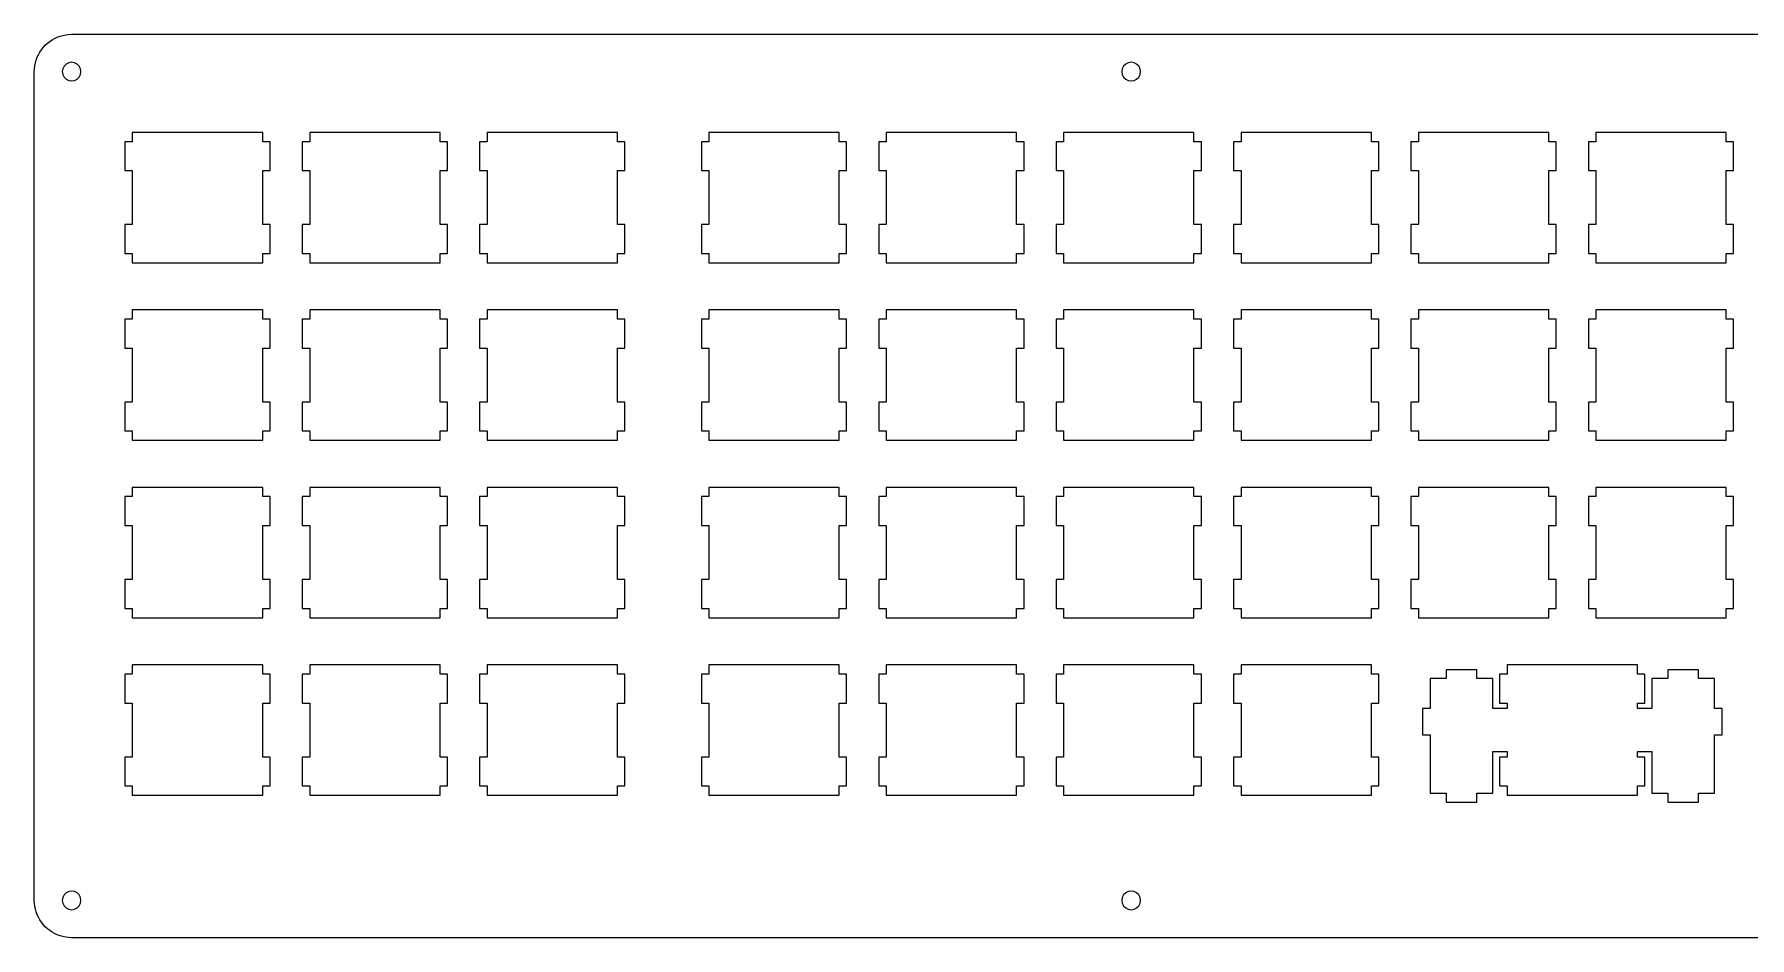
# Model space of a CAD drawing. Extents: x 0 to 349, y 0 to 97.
# Drawn here: x 0.1 to 184.3, y 0.1 to 97.1 of the extents above; entities that cross this region are included whole.
import ezdxf

# ---------------------------------------------------------------- set-up
doc = ezdxf.new("R2010")
doc.units = 0
doc.layers.get('0').update_dxf_attribs({"linetype": 'CONTINUOUS'})

msp = doc.modelspace()

# ---------------------------------------------------------------- linework, layer by layer
at = {"color": 0}
for p, q in [((1.05282, 95.6592), (1.26642, 95.8896)), ((1.26642, 95.8896), (1.49655, 96.103)), ((1.49655, 96.103), (1.74322, 96.2988)), ((1.74322, 96.2988), (2.00504, 96.4724)), ((2.00504, 96.4724), (2.27928, 96.6265)), ((2.27928, 96.6265), (2.56315, 96.7574)), ((2.56315, 96.7574), (2.85805, 96.8664)), ((2.85805, 96.8664), (3.16122, 96.9504)), ((3.16122, 96.9504), (3.46852, 97.0125)), ((3.46852, 97.0125), (3.78135, 97.0499)), ((3.78135, 97.0499), (4.09416, 97.0622)), ((4.09416, 97.0622), (345.471, 97.0608)), ((0.14332, 93.6872), (0.20533, 93.9945)), ((0.20533, 93.9945), (0.28939, 94.2979)), ((0.28939, 94.2979), (0.39825, 94.5928)), ((0.39825, 94.5928), (0.52917, 94.8764)), ((0.52917, 94.8764), (0.68351, 95.1509)), ((0.68351, 95.1509), (0.85714, 95.4126)), ((0.85714, 95.4126), (1.05282, 95.6592)), ((3.78411, 94.0125), (3.50711, 93.872)), ((4.09416, 94.0608), (3.78411, 94.0125)), ((4.40422, 94.0125), (4.09416, 94.0608)), ((4.68118, 93.872), (4.40422, 94.0125)), ((117.577, 94.0125), (117.299, 93.872)), ((117.887, 94.0608), (117.577, 94.0125)), ((118.196, 94.0125), (117.887, 94.0608)), ((118.474, 93.872), (118.196, 94.0125)), ((0.09371, 4.09829), (0.09508, 93.0617)), ((0.09508, 93.0617), (0.10611, 93.3746)), ((0.10611, 93.3746), (0.14332, 93.6872)), ((3.14331, 93.3718), (3.0937, 93.0617)), ((3.0937, 93.0617), (3.14331, 92.7516)), ((3.28386, 93.6487), (3.14331, 93.3718)), ((3.14331, 92.7516), (3.28386, 92.4747)), ((3.50711, 93.872), (3.28386, 93.6487)), ((3.28386, 92.4747), (3.50711, 92.2514)), ((3.50711, 92.2514), (3.78411, 92.1096)), ((3.78411, 92.1096), (4.09416, 92.0612)), ((4.09416, 92.0612), (4.40422, 92.1096)), ((4.40422, 92.1096), (4.68118, 92.2514)), ((4.90442, 93.6487), (4.68118, 93.872)), ((4.68118, 92.2514), (4.90442, 92.4747)), ((5.04638, 93.3718), (4.90442, 93.6487)), ((4.90442, 92.4747), (5.04638, 92.7516)), ((5.0946, 93.0617), (5.04638, 93.3718)), ((5.04638, 92.7516), (5.0946, 93.0617)), ((116.935, 93.3718), (116.887, 93.0617)), ((116.887, 93.0617), (116.935, 92.7516)), ((117.077, 93.6487), (116.935, 93.3718)), ((116.935, 92.7516), (117.077, 92.4747)), ((117.299, 93.872), (117.077, 93.6487)), ((117.077, 92.4747), (117.299, 92.2514)), ((117.299, 92.2514), (117.577, 92.1096)), ((117.577, 92.1096), (117.887, 92.0612)), ((117.887, 92.0612), (118.196, 92.1096)), ((118.196, 92.1096), (118.474, 92.2514)), ((118.696, 93.6487), (118.474, 93.872)), ((118.474, 92.2514), (118.696, 92.4747)), ((118.838, 93.3718), (118.696, 93.6487)), ((118.696, 92.4747), (118.838, 92.7516)), ((118.886, 93.0617), (118.838, 93.3718)), ((118.838, 92.7516), (118.886, 93.0617)), ((10.6192, 85.5363), (9.81851, 85.5363)), ((9.81851, 85.5363), (9.81851, 82.4357)), ((10.6192, 86.5367), (10.6192, 85.5363)), ((24.62, 86.5367), (10.6192, 86.5367)), ((24.62, 85.5363), (24.62, 86.5367)), ((25.4193, 85.5363), (24.62, 85.5363)), ((25.4193, 82.4357), (25.4193, 85.5363)), ((29.6692, 85.5363), (28.8699, 85.5363)), ((28.8699, 85.5363), (28.8699, 82.4357)), ((29.6692, 86.5367), (29.6692, 85.5363)), ((43.67, 86.5367), (29.6692, 86.5367)), ((43.67, 85.5363), (43.67, 86.5367)), ((44.4694, 85.5363), (43.67, 85.5363)), ((44.4694, 82.4357), (44.4694, 85.5363)), ((48.7193, 85.5363), (47.9199, 85.5363)), ((47.9199, 85.5363), (47.9199, 82.4357)), ((48.7193, 86.5367), (48.7193, 85.5363)), ((62.72, 86.5367), (48.7193, 86.5367)), ((62.72, 85.5363), (62.72, 86.5367)), ((63.5194, 85.5363), (62.72, 85.5363)), ((63.5194, 82.4357), (63.5194, 85.5363)), ((72.5318, 85.5363), (71.7324, 85.5363)), ((71.7324, 85.5363), (71.7324, 82.4357)), ((72.5318, 86.5367), (72.5318, 85.5363)), ((86.5311, 86.5367), (72.5318, 86.5367)), ((86.5311, 85.5363), (86.5311, 86.5367)), ((87.3319, 85.5363), (86.5311, 85.5363)), ((87.3319, 82.4357), (87.3319, 85.5363)), ((91.5818, 85.5363), (90.7824, 85.5363)), ((90.7824, 85.5363), (90.7824, 82.4357)), ((91.5818, 86.5367), (91.5818, 85.5363)), ((105.581, 86.5367), (91.5818, 86.5367)), ((105.581, 85.5363), (105.581, 86.5367)), ((106.382, 85.5363), (105.581, 85.5363)), ((106.382, 82.4357), (106.382, 85.5363)), ((110.632, 85.5363), (109.832, 85.5363)), ((109.832, 85.5363), (109.832, 82.4357)), ((110.632, 86.5367), (110.632, 85.5363)), ((124.631, 86.5367), (110.632, 86.5367)), ((124.631, 85.5363), (124.631, 86.5367)), ((125.43, 85.5363), (124.631, 85.5363)), ((125.43, 82.4357), (125.43, 85.5363)), ((129.682, 85.5363), (128.882, 85.5363)), ((128.882, 85.5363), (128.882, 82.4357)), ((129.682, 86.5367), (129.682, 85.5363)), ((143.681, 86.5367), (129.682, 86.5367)), ((143.681, 85.5363), (143.681, 86.5367)), ((144.482, 85.5363), (143.681, 85.5363)), ((144.482, 82.4357), (144.482, 85.5363)), ((148.732, 85.5363), (147.932, 85.5363)), ((147.932, 85.5363), (147.932, 82.4357)), ((148.732, 86.5367), (148.732, 85.5363)), ((162.731, 86.5367), (148.732, 86.5367)), ((162.731, 85.5363), (162.731, 86.5367)), ((163.532, 85.5363), (162.731, 85.5363)), ((163.532, 82.4357), (163.532, 85.5363)), ((167.782, 85.5363), (166.982, 85.5363)), ((166.982, 85.5363), (166.982, 82.4357)), ((167.782, 86.5367), (167.782, 85.5363)), ((181.781, 86.5367), (167.782, 86.5367)), ((181.781, 85.5363), (181.781, 86.5367)), ((182.582, 85.5363), (181.781, 85.5363)), ((182.582, 82.4357), (182.582, 85.5363)), ((9.81851, 82.4357), (10.6192, 82.4357)), ((10.6192, 82.4357), (10.6192, 76.6367)), ((24.62, 76.6367), (24.62, 82.4357)), ((24.62, 82.4357), (25.4193, 82.4357)), ((28.8699, 82.4357), (29.6692, 82.4357)), ((29.6692, 82.4357), (29.6692, 76.6367)), ((43.67, 76.6367), (43.67, 82.4357)), ((43.67, 82.4357), (44.4694, 82.4357)), ((47.9199, 82.4357), (48.7193, 82.4357)), ((48.7193, 82.4357), (48.7193, 76.6367)), ((62.72, 76.6367), (62.72, 82.4357)), ((62.72, 82.4357), (63.5194, 82.4357)), ((71.7324, 82.4357), (72.5318, 82.4357)), ((72.5318, 82.4357), (72.5318, 76.6367)), ((86.5311, 76.6367), (86.5311, 82.4357)), ((86.5311, 82.4357), (87.3319, 82.4357)), ((90.7824, 82.4357), (91.5818, 82.4357)), ((91.5818, 82.4357), (91.5818, 76.6367)), ((105.581, 76.6367), (105.581, 82.4357)), ((105.581, 82.4357), (106.382, 82.4357)), ((109.832, 82.4357), (110.632, 82.4357)), ((110.632, 82.4357), (110.632, 76.6367)), ((124.631, 76.6367), (124.631, 82.4357)), ((124.631, 82.4357), (125.43, 82.4357)), ((128.882, 82.4357), (129.682, 82.4357)), ((129.682, 82.4357), (129.682, 76.6367)), ((143.681, 76.6367), (143.681, 82.4357)), ((143.681, 82.4357), (144.482, 82.4357)), ((147.932, 82.4357), (148.732, 82.4357)), ((148.732, 82.4357), (148.732, 76.6367)), ((162.731, 76.6367), (162.731, 82.4357)), ((162.731, 82.4357), (163.532, 82.4357)), ((166.982, 82.4357), (167.782, 82.4357)), ((167.782, 82.4357), (167.782, 76.6367)), ((181.781, 76.6367), (181.781, 82.4357)), ((181.781, 82.4357), (182.582, 82.4357)), ((10.6192, 76.6367), (9.81851, 76.6367)), ((9.81851, 76.6367), (9.81851, 73.5362)), ((25.4193, 76.6367), (24.62, 76.6367)), ((25.4193, 73.5362), (25.4193, 76.6367)), ((29.6692, 76.6367), (28.8699, 76.6367)), ((28.8699, 76.6367), (28.8699, 73.5362)), ((44.4694, 76.6367), (43.67, 76.6367)), ((44.4694, 73.5362), (44.4694, 76.6367)), ((48.7193, 76.6367), (47.9199, 76.6367)), ((47.9199, 76.6367), (47.9199, 73.5362)), ((63.5194, 76.6367), (62.72, 76.6367)), ((63.5194, 73.5362), (63.5194, 76.6367)), ((72.5318, 76.6367), (71.7324, 76.6367)), ((71.7324, 76.6367), (71.7324, 73.5362)), ((87.3319, 76.6367), (86.5311, 76.6367)), ((87.3319, 73.5362), (87.3319, 76.6367)), ((91.5818, 76.6367), (90.7824, 76.6367)), ((90.7824, 76.6367), (90.7824, 73.5362)), ((106.382, 76.6367), (105.581, 76.6367)), ((106.382, 73.5362), (106.382, 76.6367)), ((110.632, 76.6367), (109.832, 76.6367)), ((109.832, 76.6367), (109.832, 73.5362)), ((125.43, 76.6367), (124.631, 76.6367)), ((125.43, 73.5362), (125.43, 76.6367)), ((129.682, 76.6367), (128.882, 76.6367)), ((128.882, 76.6367), (128.882, 73.5362)), ((144.482, 76.6367), (143.681, 76.6367)), ((144.482, 73.5362), (144.482, 76.6367)), ((148.732, 76.6367), (147.932, 76.6367)), ((147.932, 76.6367), (147.932, 73.5362)), ((163.532, 76.6367), (162.731, 76.6367)), ((163.532, 73.5362), (163.532, 76.6367)), ((167.782, 76.6367), (166.982, 76.6367)), ((166.982, 76.6367), (166.982, 73.5362)), ((182.582, 76.6367), (181.781, 76.6367)), ((182.582, 73.5362), (182.582, 76.6367)), ((9.81851, 73.5362), (10.6192, 73.5362)), ((10.6192, 73.5362), (10.6192, 72.5357)), ((10.6192, 72.5357), (24.62, 72.5357)), ((24.62, 72.5357), (24.62, 73.5362)), ((24.62, 73.5362), (25.4193, 73.5362)), ((28.8699, 73.5362), (29.6692, 73.5362)), ((29.6692, 73.5362), (29.6692, 72.5357)), ((29.6692, 72.5357), (43.67, 72.5357)), ((43.67, 72.5357), (43.67, 73.5362)), ((43.67, 73.5362), (44.4694, 73.5362)), ((47.9199, 73.5362), (48.7193, 73.5362)), ((48.7193, 73.5362), (48.7193, 72.5357)), ((48.7193, 72.5357), (62.72, 72.5357)), ((62.72, 72.5357), (62.72, 73.5362)), ((62.72, 73.5362), (63.5194, 73.5362)), ((71.7324, 73.5362), (72.5318, 73.5362)), ((72.5318, 73.5362), (72.5318, 72.5357)), ((72.5318, 72.5357), (86.5311, 72.5357)), ((86.5311, 72.5357), (86.5311, 73.5362)), ((86.5311, 73.5362), (87.3319, 73.5362)), ((90.7824, 73.5362), (91.5818, 73.5362)), ((91.5818, 73.5362), (91.5818, 72.5357)), ((91.5818, 72.5357), (105.581, 72.5357)), ((105.581, 72.5357), (105.581, 73.5362)), ((105.581, 73.5362), (106.382, 73.5362)), ((109.832, 73.5362), (110.632, 73.5362)), ((110.632, 73.5362), (110.632, 72.5357)), ((110.632, 72.5357), (124.631, 72.5357)), ((124.631, 72.5357), (124.631, 73.5362)), ((124.631, 73.5362), (125.43, 73.5362)), ((128.882, 73.5362), (129.682, 73.5362)), ((129.682, 73.5362), (129.682, 72.5357)), ((129.682, 72.5357), (143.681, 72.5357)), ((143.681, 72.5357), (143.681, 73.5362)), ((143.681, 73.5362), (144.482, 73.5362)), ((147.932, 73.5362), (148.732, 73.5362)), ((148.732, 73.5362), (148.732, 72.5357)), ((148.732, 72.5357), (162.731, 72.5357)), ((162.731, 72.5357), (162.731, 73.5362)), ((162.731, 73.5362), (163.532, 73.5362)), ((166.982, 73.5362), (167.782, 73.5362)), ((167.782, 73.5362), (167.782, 72.5357)), ((167.782, 72.5357), (181.781, 72.5357)), ((181.781, 72.5357), (181.781, 73.5362)), ((181.781, 73.5362), (182.582, 73.5362)), ((10.6192, 66.4863), (9.81851, 66.4863)), ((9.81851, 66.4863), (9.81851, 63.3857)), ((10.6192, 67.4867), (10.6192, 66.4863)), ((24.62, 67.4867), (10.6192, 67.4867)), ((24.62, 66.4863), (24.62, 67.4867)), ((25.4193, 66.4863), (24.62, 66.4863)), ((25.4193, 63.3857), (25.4193, 66.4863)), ((29.6692, 66.4863), (28.8699, 66.4863)), ((28.8699, 66.4863), (28.8699, 63.3857)), ((29.6692, 67.4867), (29.6692, 66.4863)), ((43.67, 67.4867), (29.6692, 67.4867)), ((43.67, 66.4863), (43.67, 67.4867)), ((44.4694, 66.4863), (43.67, 66.4863)), ((44.4694, 63.3857), (44.4694, 66.4863)), ((48.7193, 66.4863), (47.9199, 66.4863)), ((47.9199, 66.4863), (47.9199, 63.3857)), ((48.7193, 67.4867), (48.7193, 66.4863)), ((62.72, 67.4867), (48.7193, 67.4867)), ((62.72, 66.4863), (62.72, 67.4867)), ((63.5194, 66.4863), (62.72, 66.4863)), ((63.5194, 63.3857), (63.5194, 66.4863)), ((72.5318, 66.4863), (71.7324, 66.4863)), ((71.7324, 66.4863), (71.7324, 63.3857)), ((72.5318, 67.4867), (72.5318, 66.4863)), ((86.5311, 67.4867), (72.5318, 67.4867)), ((86.5311, 66.4863), (86.5311, 67.4867)), ((87.3319, 66.4863), (86.5311, 66.4863)), ((87.3319, 63.3857), (87.3319, 66.4863)), ((91.5818, 66.4863), (90.7824, 66.4863)), ((90.7824, 66.4863), (90.7824, 63.3857)), ((91.5818, 67.4867), (91.5818, 66.4863)), ((105.581, 67.4867), (91.5818, 67.4867)), ((105.581, 66.4863), (105.581, 67.4867)), ((106.382, 66.4863), (105.581, 66.4863)), ((106.382, 63.3857), (106.382, 66.4863)), ((110.632, 66.4863), (109.832, 66.4863)), ((109.832, 66.4863), (109.832, 63.3857)), ((110.632, 67.4867), (110.632, 66.4863)), ((124.631, 67.4867), (110.632, 67.4867)), ((124.631, 66.4863), (124.631, 67.4867)), ((125.43, 66.4863), (124.631, 66.4863)), ((125.43, 63.3857), (125.43, 66.4863)), ((129.682, 66.4863), (128.882, 66.4863)), ((128.882, 66.4863), (128.882, 63.3857)), ((129.682, 67.4867), (129.682, 66.4863)), ((143.681, 67.4867), (129.682, 67.4867)), ((143.681, 66.4863), (143.681, 67.4867)), ((144.482, 66.4863), (143.681, 66.4863)), ((144.482, 63.3857), (144.482, 66.4863)), ((148.732, 66.4863), (147.932, 66.4863)), ((147.932, 66.4863), (147.932, 63.3857)), ((148.732, 67.4867), (148.732, 66.4863)), ((162.731, 67.4867), (148.732, 67.4867)), ((162.731, 66.4863), (162.731, 67.4867)), ((163.532, 66.4863), (162.731, 66.4863)), ((163.532, 63.3857), (163.532, 66.4863)), ((167.782, 66.4863), (166.982, 66.4863)), ((166.982, 66.4863), (166.982, 63.3857)), ((167.782, 67.4867), (167.782, 66.4863)), ((181.781, 67.4867), (167.782, 67.4867)), ((181.781, 66.4863), (181.781, 67.4867)), ((182.582, 66.4863), (181.781, 66.4863)), ((182.582, 63.3857), (182.582, 66.4863)), ((9.81851, 63.3857), (10.6192, 63.3857)), ((10.6192, 63.3857), (10.6192, 57.5853)), ((24.62, 57.5853), (24.62, 63.3857)), ((24.62, 63.3857), (25.4193, 63.3857)), ((28.8699, 63.3857), (29.6692, 63.3857)), ((29.6692, 63.3857), (29.6692, 57.5853)), ((43.67, 57.5853), (43.67, 63.3857)), ((43.67, 63.3857), (44.4694, 63.3857)), ((47.9199, 63.3857), (48.7193, 63.3857)), ((48.7193, 63.3857), (48.7193, 57.5853)), ((62.72, 57.5853), (62.72, 63.3857)), ((62.72, 63.3857), (63.5194, 63.3857)), ((71.7324, 63.3857), (72.5318, 63.3857)), ((72.5318, 63.3857), (72.5318, 57.5853)), ((86.5311, 57.5853), (86.5311, 63.3857)), ((86.5311, 63.3857), (87.3319, 63.3857)), ((90.7824, 63.3857), (91.5818, 63.3857)), ((91.5818, 63.3857), (91.5818, 57.5853)), ((105.581, 57.5853), (105.581, 63.3857)), ((105.581, 63.3857), (106.382, 63.3857)), ((109.832, 63.3857), (110.632, 63.3857)), ((110.632, 63.3857), (110.632, 57.5853)), ((124.631, 57.5853), (124.631, 63.3857)), ((124.631, 63.3857), (125.43, 63.3857)), ((128.882, 63.3857), (129.682, 63.3857)), ((129.682, 63.3857), (129.682, 57.5853)), ((143.681, 57.5853), (143.681, 63.3857)), ((143.681, 63.3857), (144.482, 63.3857)), ((147.932, 63.3857), (148.732, 63.3857)), ((148.732, 63.3857), (148.732, 57.5853)), ((162.731, 57.5853), (162.731, 63.3857)), ((162.731, 63.3857), (163.532, 63.3857)), ((166.982, 63.3857), (167.782, 63.3857)), ((167.782, 63.3857), (167.782, 57.5853)), ((181.781, 57.5853), (181.781, 63.3857)), ((181.781, 63.3857), (182.582, 63.3857)), ((10.6192, 57.5853), (9.81851, 57.5853)), ((9.81851, 57.5853), (9.81851, 54.4862)), ((25.4193, 57.5853), (24.62, 57.5853)), ((25.4193, 54.4862), (25.4193, 57.5853)), ((29.6692, 57.5853), (28.8699, 57.5853)), ((28.8699, 57.5853), (28.8699, 54.4862)), ((44.4694, 57.5853), (43.67, 57.5853)), ((44.4694, 54.4862), (44.4694, 57.5853)), ((48.7193, 57.5853), (47.9199, 57.5853)), ((47.9199, 57.5853), (47.9199, 54.4862)), ((63.5194, 57.5853), (62.72, 57.5853)), ((63.5194, 54.4862), (63.5194, 57.5853)), ((72.5318, 57.5853), (71.7324, 57.5853)), ((71.7324, 57.5853), (71.7324, 54.4862)), ((87.3319, 57.5853), (86.5311, 57.5853)), ((87.3319, 54.4862), (87.3319, 57.5853)), ((91.5818, 57.5853), (90.7824, 57.5853)), ((90.7824, 57.5853), (90.7824, 54.4862)), ((106.382, 57.5853), (105.581, 57.5853)), ((106.382, 54.4862), (106.382, 57.5853)), ((110.632, 57.5853), (109.832, 57.5853)), ((109.832, 57.5853), (109.832, 54.4862)), ((125.43, 57.5853), (124.631, 57.5853)), ((125.43, 54.4862), (125.43, 57.5853)), ((129.682, 57.5853), (128.882, 57.5853)), ((128.882, 57.5853), (128.882, 54.4862)), ((144.482, 57.5853), (143.681, 57.5853)), ((144.482, 54.4862), (144.482, 57.5853)), ((148.732, 57.5853), (147.932, 57.5853)), ((147.932, 57.5853), (147.932, 54.4862)), ((163.532, 57.5853), (162.731, 57.5853)), ((163.532, 54.4862), (163.532, 57.5853)), ((167.782, 57.5853), (166.982, 57.5853)), ((166.982, 57.5853), (166.982, 54.4862)), ((182.582, 57.5853), (181.781, 57.5853)), ((182.582, 54.4862), (182.582, 57.5853)), ((9.81851, 54.4862), (10.6192, 54.4862)), ((10.6192, 54.4862), (10.6192, 53.4857)), ((10.6192, 53.4857), (24.62, 53.4857)), ((24.62, 53.4857), (24.62, 54.4862)), ((24.62, 54.4862), (25.4193, 54.4862)), ((28.8699, 54.4862), (29.6692, 54.4862)), ((29.6692, 54.4862), (29.6692, 53.4857)), ((29.6692, 53.4857), (43.67, 53.4857)), ((43.67, 53.4857), (43.67, 54.4862)), ((43.67, 54.4862), (44.4694, 54.4862)), ((47.9199, 54.4862), (48.7193, 54.4862)), ((48.7193, 54.4862), (48.7193, 53.4857)), ((48.7193, 53.4857), (62.72, 53.4857)), ((62.72, 53.4857), (62.72, 54.4862)), ((62.72, 54.4862), (63.5194, 54.4862)), ((71.7324, 54.4862), (72.5318, 54.4862)), ((72.5318, 54.4862), (72.5318, 53.4857)), ((72.5318, 53.4857), (86.5311, 53.4857)), ((86.5311, 53.4857), (86.5311, 54.4862)), ((86.5311, 54.4862), (87.3319, 54.4862)), ((90.7824, 54.4862), (91.5818, 54.4862)), ((91.5818, 54.4862), (91.5818, 53.4857)), ((91.5818, 53.4857), (105.581, 53.4857)), ((105.581, 53.4857), (105.581, 54.4862)), ((105.581, 54.4862), (106.382, 54.4862)), ((109.832, 54.4862), (110.632, 54.4862)), ((110.632, 54.4862), (110.632, 53.4857)), ((110.632, 53.4857), (124.631, 53.4857)), ((124.631, 53.4857), (124.631, 54.4862)), ((124.631, 54.4862), (125.43, 54.4862)), ((128.882, 54.4862), (129.682, 54.4862)), ((129.682, 54.4862), (129.682, 53.4857)), ((129.682, 53.4857), (143.681, 53.4857)), ((143.681, 53.4857), (143.681, 54.4862)), ((143.681, 54.4862), (144.482, 54.4862)), ((147.932, 54.4862), (148.732, 54.4862)), ((148.732, 54.4862), (148.732, 53.4857)), ((148.732, 53.4857), (162.731, 53.4857)), ((162.731, 53.4857), (162.731, 54.4862)), ((162.731, 54.4862), (163.532, 54.4862)), ((166.982, 54.4862), (167.782, 54.4862)), ((167.782, 54.4862), (167.782, 53.4857)), ((167.782, 53.4857), (181.781, 53.4857)), ((181.781, 53.4857), (181.781, 54.4862)), ((181.781, 54.4862), (182.582, 54.4862)), ((10.6192, 48.4367), (10.6192, 47.4363)), ((24.62, 48.4367), (10.6192, 48.4367)), ((24.62, 47.4363), (24.62, 48.4367)), ((29.6692, 48.4367), (29.6692, 47.4363)), ((43.67, 48.4367), (29.6692, 48.4367)), ((43.67, 47.4363), (43.67, 48.4367)), ((48.7193, 48.4367), (48.7193, 47.4363)), ((62.72, 48.4367), (48.7193, 48.4367)), ((62.72, 47.4363), (62.72, 48.4367)), ((72.5318, 48.4367), (72.5318, 47.4363)), ((86.5311, 48.4367), (72.5318, 48.4367)), ((86.5311, 47.4363), (86.5311, 48.4367)), ((91.5818, 48.4367), (91.5818, 47.4363)), ((105.581, 48.4367), (91.5818, 48.4367)), ((105.581, 47.4363), (105.581, 48.4367)), ((110.632, 48.4367), (110.632, 47.4363)), ((124.631, 48.4367), (110.632, 48.4367)), ((124.631, 47.4363), (124.631, 48.4367)), ((129.682, 48.4367), (129.682, 47.4363)), ((143.681, 48.4367), (129.682, 48.4367)), ((143.681, 47.4363), (143.681, 48.4367)), ((148.732, 48.4367), (148.732, 47.4363)), ((162.731, 48.4367), (148.732, 48.4367)), ((162.731, 47.4363), (162.731, 48.4367)), ((167.782, 48.4367), (167.782, 47.4363)), ((181.781, 48.4367), (167.782, 48.4367)), ((181.781, 47.4363), (181.781, 48.4367)), ((10.6192, 47.4363), (9.81851, 47.4363)), ((9.81851, 47.4363), (9.81851, 44.3357)), ((25.4193, 47.4363), (24.62, 47.4363)), ((25.4193, 44.3357), (25.4193, 47.4363)), ((29.6692, 47.4363), (28.8699, 47.4363)), ((28.8699, 47.4363), (28.8699, 44.3357)), ((44.4694, 47.4363), (43.67, 47.4363)), ((44.4694, 44.3357), (44.4694, 47.4363)), ((48.7193, 47.4363), (47.9199, 47.4363)), ((47.9199, 47.4363), (47.9199, 44.3357)), ((63.5194, 47.4363), (62.72, 47.4363)), ((63.5194, 44.3357), (63.5194, 47.4363)), ((72.5318, 47.4363), (71.7324, 47.4363)), ((71.7324, 47.4363), (71.7324, 44.3357)), ((87.3319, 47.4363), (86.5311, 47.4363)), ((87.3319, 44.3357), (87.3319, 47.4363)), ((91.5818, 47.4363), (90.7824, 47.4363)), ((90.7824, 47.4363), (90.7824, 44.3357)), ((106.382, 47.4363), (105.581, 47.4363)), ((106.382, 44.3357), (106.382, 47.4363)), ((110.632, 47.4363), (109.832, 47.4363)), ((109.832, 47.4363), (109.832, 44.3357)), ((125.43, 47.4363), (124.631, 47.4363)), ((125.43, 44.3357), (125.43, 47.4363)), ((129.682, 47.4363), (128.882, 47.4363)), ((128.882, 47.4363), (128.882, 44.3357)), ((144.482, 47.4363), (143.681, 47.4363)), ((144.482, 44.3357), (144.482, 47.4363)), ((148.732, 47.4363), (147.932, 47.4363)), ((147.932, 47.4363), (147.932, 44.3357)), ((163.532, 47.4363), (162.731, 47.4363)), ((163.532, 44.3357), (163.532, 47.4363)), ((167.782, 47.4363), (166.982, 47.4363)), ((166.982, 47.4363), (166.982, 44.3357)), ((182.582, 47.4363), (181.781, 47.4363)), ((182.582, 44.3357), (182.582, 47.4363)), ((9.81851, 44.3357), (10.6192, 44.3357)), ((10.6192, 44.3357), (10.6192, 38.5353)), ((24.62, 38.5353), (24.62, 44.3357)), ((24.62, 44.3357), (25.4193, 44.3357)), ((28.8699, 44.3357), (29.6692, 44.3357)), ((29.6692, 44.3357), (29.6692, 38.5353)), ((43.67, 38.5353), (43.67, 44.3357)), ((43.67, 44.3357), (44.4694, 44.3357)), ((47.9199, 44.3357), (48.7193, 44.3357)), ((48.7193, 44.3357), (48.7193, 38.5353)), ((62.72, 38.5353), (62.72, 44.3357)), ((62.72, 44.3357), (63.5194, 44.3357)), ((71.7324, 44.3357), (72.5318, 44.3357)), ((72.5318, 44.3357), (72.5318, 38.5353)), ((86.5311, 38.5353), (86.5311, 44.3357)), ((86.5311, 44.3357), (87.3319, 44.3357)), ((90.7824, 44.3357), (91.5818, 44.3357)), ((91.5818, 44.3357), (91.5818, 38.5353)), ((105.581, 38.5353), (105.581, 44.3357)), ((105.581, 44.3357), (106.382, 44.3357)), ((109.832, 44.3357), (110.632, 44.3357)), ((110.632, 44.3357), (110.632, 38.5353)), ((124.631, 38.5353), (124.631, 44.3357)), ((124.631, 44.3357), (125.43, 44.3357)), ((128.882, 44.3357), (129.682, 44.3357)), ((129.682, 44.3357), (129.682, 38.5353)), ((143.681, 38.5353), (143.681, 44.3357)), ((143.681, 44.3357), (144.482, 44.3357)), ((147.932, 44.3357), (148.732, 44.3357)), ((148.732, 44.3357), (148.732, 38.5353)), ((162.731, 38.5353), (162.731, 44.3357)), ((162.731, 44.3357), (163.532, 44.3357)), ((166.982, 44.3357), (167.782, 44.3357)), ((167.782, 44.3357), (167.782, 38.5353)), ((181.781, 38.5353), (181.781, 44.3357)), ((181.781, 44.3357), (182.582, 44.3357)), ((10.6192, 38.5353), (9.81851, 38.5353)), ((9.81851, 38.5353), (9.81851, 35.4362)), ((25.4193, 38.5353), (24.62, 38.5353)), ((25.4193, 35.4362), (25.4193, 38.5353)), ((29.6692, 38.5353), (28.8699, 38.5353)), ((28.8699, 38.5353), (28.8699, 35.4362)), ((44.4694, 38.5353), (43.67, 38.5353)), ((44.4694, 35.4362), (44.4694, 38.5353)), ((48.7193, 38.5353), (47.9199, 38.5353)), ((47.9199, 38.5353), (47.9199, 35.4362)), ((63.5194, 38.5353), (62.72, 38.5353)), ((63.5194, 35.4362), (63.5194, 38.5353)), ((72.5318, 38.5353), (71.7324, 38.5353)), ((71.7324, 38.5353), (71.7324, 35.4362)), ((87.3319, 38.5353), (86.5311, 38.5353)), ((87.3319, 35.4362), (87.3319, 38.5353)), ((91.5818, 38.5353), (90.7824, 38.5353)), ((90.7824, 38.5353), (90.7824, 35.4362)), ((106.382, 38.5353), (105.581, 38.5353)), ((106.382, 35.4362), (106.382, 38.5353)), ((110.632, 38.5353), (109.832, 38.5353)), ((109.832, 38.5353), (109.832, 35.4362)), ((125.43, 38.5353), (124.631, 38.5353)), ((125.43, 35.4362), (125.43, 38.5353)), ((129.682, 38.5353), (128.882, 38.5353)), ((128.882, 38.5353), (128.882, 35.4362)), ((144.482, 38.5353), (143.681, 38.5353)), ((144.482, 35.4362), (144.482, 38.5353)), ((148.732, 38.5353), (147.932, 38.5353)), ((147.932, 38.5353), (147.932, 35.4362)), ((163.532, 38.5353), (162.731, 38.5353)), ((163.532, 35.4362), (163.532, 38.5353)), ((167.782, 38.5353), (166.982, 38.5353)), ((166.982, 38.5353), (166.982, 35.4362)), ((182.582, 38.5353), (181.781, 38.5353)), ((182.582, 35.4362), (182.582, 38.5353)), ((9.81851, 35.4362), (10.6192, 35.4362)), ((10.6192, 35.4362), (10.6192, 34.4358)), ((24.62, 34.4358), (24.62, 35.4362)), ((24.62, 35.4362), (25.4193, 35.4362)), ((28.8699, 35.4362), (29.6692, 35.4362)), ((29.6692, 35.4362), (29.6692, 34.4358)), ((43.67, 34.4358), (43.67, 35.4362)), ((43.67, 35.4362), (44.4694, 35.4362)), ((47.9199, 35.4362), (48.7193, 35.4362)), ((48.7193, 35.4362), (48.7193, 34.4358)), ((62.72, 34.4358), (62.72, 35.4362)), ((62.72, 35.4362), (63.5194, 35.4362)), ((71.7324, 35.4362), (72.5318, 35.4362)), ((72.5318, 35.4362), (72.5318, 34.4358)), ((86.5311, 34.4358), (86.5311, 35.4362)), ((86.5311, 35.4362), (87.3319, 35.4362)), ((90.7824, 35.4362), (91.5818, 35.4362)), ((91.5818, 35.4362), (91.5818, 34.4358)), ((105.581, 34.4358), (105.581, 35.4362)), ((105.581, 35.4362), (106.382, 35.4362)), ((109.832, 35.4362), (110.632, 35.4362)), ((110.632, 35.4362), (110.632, 34.4358)), ((124.631, 34.4358), (124.631, 35.4362)), ((124.631, 35.4362), (125.43, 35.4362)), ((128.882, 35.4362), (129.682, 35.4362)), ((129.682, 35.4362), (129.682, 34.4358)), ((143.681, 34.4358), (143.681, 35.4362)), ((143.681, 35.4362), (144.482, 35.4362)), ((147.932, 35.4362), (148.732, 35.4362)), ((148.732, 35.4362), (148.732, 34.4358)), ((162.731, 34.4358), (162.731, 35.4362)), ((162.731, 35.4362), (163.532, 35.4362)), ((166.982, 35.4362), (167.782, 35.4362)), ((167.782, 35.4362), (167.782, 34.4358)), ((181.781, 34.4358), (181.781, 35.4362)), ((181.781, 35.4362), (182.582, 35.4362)), ((10.6192, 34.4358), (24.62, 34.4358)), ((29.6692, 34.4358), (43.67, 34.4358)), ((48.7193, 34.4358), (62.72, 34.4358)), ((72.5318, 34.4358), (86.5311, 34.4358)), ((91.5818, 34.4358), (105.581, 34.4358)), ((110.632, 34.4358), (124.631, 34.4358)), ((129.682, 34.4358), (143.681, 34.4358)), ((148.732, 34.4358), (162.731, 34.4358)), ((167.782, 34.4358), (181.781, 34.4358)), ((10.6192, 28.3862), (9.81851, 28.3862)), ((9.81851, 28.3862), (9.81851, 25.2856)), ((10.6192, 29.3867), (10.6192, 28.3862)), ((24.62, 29.3867), (10.6192, 29.3867)), ((24.62, 28.3862), (24.62, 29.3867)), ((25.4193, 28.3862), (24.62, 28.3862)), ((25.4193, 25.2856), (25.4193, 28.3862)), ((29.6692, 28.3862), (28.8699, 28.3862)), ((28.8699, 28.3862), (28.8699, 25.2856)), ((29.6692, 29.3867), (29.6692, 28.3862)), ((43.67, 29.3867), (29.6692, 29.3867)), ((43.67, 28.3862), (43.67, 29.3867)), ((44.4694, 28.3862), (43.67, 28.3862)), ((44.4694, 25.2856), (44.4694, 28.3862)), ((48.7193, 28.3862), (47.9199, 28.3862)), ((47.9199, 28.3862), (47.9199, 25.2856)), ((48.7193, 29.3867), (48.7193, 28.3862)), ((62.72, 29.3867), (48.7193, 29.3867)), ((62.72, 28.3862), (62.72, 29.3867)), ((63.5194, 28.3862), (62.72, 28.3862)), ((63.5194, 25.2856), (63.5194, 28.3862)), ((72.5318, 28.3862), (71.7324, 28.3862)), ((71.7324, 28.3862), (71.7324, 25.2856)), ((72.5318, 29.3867), (72.5318, 28.3862)), ((86.5311, 29.3867), (72.5318, 29.3867)), ((86.5311, 28.3862), (86.5311, 29.3867)), ((87.3319, 28.3862), (86.5311, 28.3862)), ((87.3319, 25.2856), (87.3319, 28.3862)), ((91.5818, 28.3862), (90.7824, 28.3862)), ((90.7824, 28.3862), (90.7824, 25.2856)), ((91.5818, 29.3867), (91.5818, 28.3862)), ((105.581, 29.3867), (91.5818, 29.3867)), ((105.581, 28.3862), (105.581, 29.3867)), ((106.382, 28.3862), (105.581, 28.3862)), ((106.382, 25.2856), (106.382, 28.3862)), ((110.632, 28.3862), (109.832, 28.3862)), ((109.832, 28.3862), (109.832, 25.2856)), ((110.632, 29.3867), (110.632, 28.3862)), ((124.631, 29.3867), (110.632, 29.3867)), ((124.631, 28.3862), (124.631, 29.3867)), ((125.43, 28.3862), (124.631, 28.3862)), ((125.43, 25.2856), (125.43, 28.3862)), ((129.682, 28.3862), (128.882, 28.3862)), ((128.882, 28.3862), (128.882, 25.2856)), ((129.682, 29.3867), (129.682, 28.3862)), ((143.681, 29.3867), (129.682, 29.3867)), ((143.681, 28.3862), (143.681, 29.3867)), ((144.482, 28.3862), (143.681, 28.3862)), ((144.482, 25.2856), (144.482, 28.3862)), ((151.707, 27.9163), (149.982, 27.9163)), ((149.982, 27.9163), (149.982, 24.6862)), ((155.007, 28.8355), (151.707, 28.8355)), ((151.707, 28.8355), (151.707, 27.9163)), ((155.007, 27.9163), (155.007, 28.8355)), ((156.731, 27.9163), (155.007, 27.9163)), ((156.731, 24.6862), (156.731, 27.9163)), ((158.257, 28.3862), (157.457, 28.3862)), ((157.457, 28.3862), (157.457, 25.2856)), ((158.257, 29.3867), (158.257, 28.3862)), ((172.256, 29.3867), (158.257, 29.3867)), ((172.256, 28.3862), (172.256, 29.3867)), ((173.057, 28.3862), (172.256, 28.3862)), ((173.057, 25.2856), (173.057, 28.3862)), ((175.507, 27.9163), (173.782, 27.9163)), ((173.782, 27.9163), (173.782, 24.6862)), ((178.807, 28.8355), (175.507, 28.8355)), ((175.507, 28.8355), (175.507, 27.9163)), ((178.807, 27.9163), (178.807, 28.8355)), ((180.531, 27.9163), (178.807, 27.9163)), ((180.531, 24.6862), (180.531, 27.9163)), ((9.81851, 25.2856), (10.6192, 25.2856)), ((10.6192, 25.2856), (10.6192, 19.4855)), ((24.62, 19.4855), (24.62, 25.2856)), ((24.62, 25.2856), (25.4193, 25.2856)), ((28.8699, 25.2856), (29.6692, 25.2856)), ((29.6692, 25.2856), (29.6692, 19.4855)), ((43.67, 19.4855), (43.67, 25.2856)), ((43.67, 25.2856), (44.4694, 25.2856)), ((47.9199, 25.2856), (48.7193, 25.2856)), ((48.7193, 25.2856), (48.7193, 19.4855)), ((62.72, 19.4855), (62.72, 25.2856)), ((62.72, 25.2856), (63.5194, 25.2856)), ((71.7324, 25.2856), (72.5318, 25.2856)), ((72.5318, 25.2856), (72.5318, 19.4855)), ((86.5311, 19.4855), (86.5311, 25.2856)), ((86.5311, 25.2856), (87.3319, 25.2856)), ((90.7824, 25.2856), (91.5818, 25.2856)), ((91.5818, 25.2856), (91.5818, 19.4855)), ((105.581, 19.4855), (105.581, 25.2856)), ((105.581, 25.2856), (106.382, 25.2856)), ((109.832, 25.2856), (110.632, 25.2856)), ((110.632, 25.2856), (110.632, 19.4855)), ((124.631, 19.4855), (124.631, 25.2856)), ((124.631, 25.2856), (125.43, 25.2856)), ((128.882, 25.2856), (129.682, 25.2856)), ((129.682, 25.2856), (129.682, 19.4855)), ((143.681, 19.4855), (143.681, 25.2856)), ((143.681, 25.2856), (144.482, 25.2856)), ((149.982, 24.6862), (149.156, 24.6862)), ((149.156, 24.6862), (149.156, 21.886)), ((158.257, 24.6862), (156.731, 24.6862)), ((157.457, 25.2856), (158.257, 25.2856)), ((158.257, 25.2856), (158.257, 24.6862)), ((172.256, 24.6862), (172.256, 25.2856)), ((172.256, 25.2856), (173.057, 25.2856)), ((173.782, 24.6862), (172.256, 24.6862)), ((181.357, 24.6862), (180.531, 24.6862)), ((181.357, 21.886), (181.357, 24.6862)), ((149.156, 21.886), (149.982, 21.886)), ((149.982, 21.886), (149.982, 15.6159)), ((180.531, 15.6159), (180.531, 21.886)), ((180.531, 21.886), (181.357, 21.886)), ((10.6192, 19.4855), (9.81851, 19.4855)), ((9.81851, 19.4855), (9.81851, 16.3862)), ((25.4193, 19.4855), (24.62, 19.4855)), ((25.4193, 16.3862), (25.4193, 19.4855)), ((29.6692, 19.4855), (28.8699, 19.4855)), ((28.8699, 19.4855), (28.8699, 16.3862)), ((44.4694, 19.4855), (43.67, 19.4855)), ((44.4694, 16.3862), (44.4694, 19.4855)), ((48.7193, 19.4855), (47.9199, 19.4855)), ((47.9199, 19.4855), (47.9199, 16.3862)), ((63.5194, 19.4855), (62.72, 19.4855)), ((63.5194, 16.3862), (63.5194, 19.4855)), ((72.5318, 19.4855), (71.7324, 19.4855)), ((71.7324, 19.4855), (71.7324, 16.3862)), ((87.3319, 19.4855), (86.5311, 19.4855)), ((87.3319, 16.3862), (87.3319, 19.4855)), ((91.5818, 19.4855), (90.7824, 19.4855)), ((90.7824, 19.4855), (90.7824, 16.3862)), ((106.382, 19.4855), (105.581, 19.4855)), ((106.382, 16.3862), (106.382, 19.4855)), ((110.632, 19.4855), (109.832, 19.4855)), ((109.832, 19.4855), (109.832, 16.3862)), ((125.43, 19.4855), (124.631, 19.4855)), ((125.43, 16.3862), (125.43, 19.4855)), ((129.682, 19.4855), (128.882, 19.4855)), ((128.882, 19.4855), (128.882, 16.3862)), ((144.482, 19.4855), (143.681, 19.4855)), ((144.482, 16.3862), (144.482, 19.4855)), ((156.731, 15.6159), (156.731, 20.0863)), ((156.731, 20.0863), (158.257, 20.0863)), ((158.257, 19.4855), (157.457, 19.4855)), ((157.457, 19.4855), (157.457, 16.3862)), ((158.257, 20.0863), (158.257, 19.4855)), ((172.256, 19.4855), (172.256, 20.0863)), ((172.256, 20.0863), (173.782, 20.0863)), ((173.057, 19.4855), (172.256, 19.4855)), ((173.057, 16.3862), (173.057, 19.4855)), ((173.782, 20.0863), (173.782, 15.6159)), ((9.81851, 16.3862), (10.6192, 16.3862)), ((10.6192, 16.3862), (10.6192, 15.3858)), ((10.6192, 15.3858), (24.62, 15.3858)), ((24.62, 15.3858), (24.62, 16.3862)), ((24.62, 16.3862), (25.4193, 16.3862)), ((28.8699, 16.3862), (29.6692, 16.3862)), ((29.6692, 16.3862), (29.6692, 15.3858)), ((29.6692, 15.3858), (43.67, 15.3858)), ((43.67, 15.3858), (43.67, 16.3862)), ((43.67, 16.3862), (44.4694, 16.3862)), ((47.9199, 16.3862), (48.7193, 16.3862)), ((48.7193, 16.3862), (48.7193, 15.3858)), ((48.7193, 15.3858), (62.72, 15.3858)), ((62.72, 15.3858), (62.72, 16.3862)), ((62.72, 16.3862), (63.5194, 16.3862)), ((71.7324, 16.3862), (72.5318, 16.3862)), ((72.5318, 16.3862), (72.5318, 15.3858)), ((72.5318, 15.3858), (86.5311, 15.3858)), ((86.5311, 15.3858), (86.5311, 16.3862)), ((86.5311, 16.3862), (87.3319, 16.3862)), ((90.7824, 16.3862), (91.5818, 16.3862)), ((91.5818, 16.3862), (91.5818, 15.3858)), ((91.5818, 15.3858), (105.581, 15.3858)), ((105.581, 15.3858), (105.581, 16.3862)), ((105.581, 16.3862), (106.382, 16.3862)), ((109.832, 16.3862), (110.632, 16.3862)), ((110.632, 16.3862), (110.632, 15.3858)), ((110.632, 15.3858), (124.631, 15.3858)), ((124.631, 15.3858), (124.631, 16.3862)), ((124.631, 16.3862), (125.43, 16.3862)), ((128.882, 16.3862), (129.682, 16.3862)), ((129.682, 16.3862), (129.682, 15.3858)), ((129.682, 15.3858), (143.681, 15.3858)), ((143.681, 15.3858), (143.681, 16.3862)), ((143.681, 16.3862), (144.482, 16.3862)), ((149.982, 15.6159), (151.707, 15.6159)), ((151.707, 15.6159), (151.707, 14.6362)), ((155.007, 14.6362), (155.007, 15.6159)), ((155.007, 15.6159), (156.731, 15.6159)), ((157.457, 16.3862), (158.257, 16.3862)), ((158.257, 16.3862), (158.257, 15.3858)), ((158.257, 15.3858), (172.256, 15.3858)), ((172.256, 15.3858), (172.256, 16.3862)), ((172.256, 16.3862), (173.057, 16.3862)), ((173.782, 15.6159), (175.507, 15.6159)), ((175.507, 15.6159), (175.507, 14.6362)), ((178.807, 14.6362), (178.807, 15.6159)), ((178.807, 15.6159), (180.531, 15.6159)), ((151.707, 14.6362), (155.007, 14.6362)), ((175.507, 14.6362), (178.807, 14.6362)), ((0.10611, 3.78411), (0.09371, 4.09829)), ((0.14332, 3.47266), (0.10611, 3.78411)), ((3.14331, 4.40697), (3.0937, 4.09829)), ((3.0937, 4.09829), (3.14331, 3.78961)), ((3.28386, 4.68672), (3.14331, 4.40697)), ((3.14331, 3.78961), (3.28386, 3.50986)), ((3.50711, 4.90721), (3.28386, 4.68672)), ((3.78411, 5.04913), (3.50711, 4.90721)), ((4.09416, 5.09873), (3.78411, 5.04913)), ((4.40422, 5.04913), (4.09416, 5.09873)), ((4.68118, 4.90721), (4.40422, 5.04913)), ((4.90442, 4.68672), (4.68118, 4.90721)), ((5.04638, 4.40697), (4.90442, 4.68672)), ((4.90442, 3.50986), (5.04638, 3.78961)), ((5.0946, 4.09829), (5.04638, 4.40697)), ((5.04638, 3.78961), (5.0946, 4.09829)), ((116.935, 4.40697), (116.887, 4.09829)), ((116.887, 4.09829), (116.935, 3.78961)), ((117.077, 4.68672), (116.935, 4.40697)), ((116.935, 3.78961), (117.077, 3.50986)), ((117.299, 4.90721), (117.077, 4.68672)), ((117.577, 5.04913), (117.299, 4.90721)), ((117.887, 5.09873), (117.577, 5.04913)), ((118.196, 5.04913), (117.887, 5.09873)), ((118.474, 4.90721), (118.196, 5.04913)), ((118.696, 4.68672), (118.474, 4.90721)), ((118.838, 4.40697), (118.696, 4.68672)), ((118.696, 3.50986), (118.838, 3.78961)), ((118.886, 4.09829), (118.838, 4.40697)), ((118.838, 3.78961), (118.886, 4.09829)), ((0.20533, 3.16398), (0.14332, 3.47266)), ((0.28939, 2.86219), (0.20533, 3.16398)), ((0.39825, 2.56728), (0.28939, 2.86219)), ((0.52917, 2.28203), (0.39825, 2.56728)), ((0.68351, 2.0078), (0.52917, 2.28203)), ((0.85714, 1.74735), (0.68351, 2.0078)), ((3.28386, 3.50986), (3.50711, 3.28938)), ((3.50711, 3.28938), (3.78411, 3.14744)), ((3.78411, 3.14744), (4.09416, 3.09783)), ((4.09416, 3.09783), (4.40422, 3.14744)), ((4.40422, 3.14744), (4.68118, 3.28938)), ((4.68118, 3.28938), (4.90442, 3.50986)), ((117.077, 3.50986), (117.299, 3.28938)), ((117.299, 3.28938), (117.577, 3.14744)), ((117.577, 3.14744), (117.887, 3.09783)), ((117.887, 3.09783), (118.196, 3.14744)), ((118.196, 3.14744), (118.474, 3.28938)), ((118.474, 3.28938), (118.696, 3.50986)), ((1.05282, 1.50068), (0.85714, 1.74735)), ((1.26642, 1.27055), (1.05282, 1.50068)), ((1.49655, 1.05558), (1.26642, 1.27055)), ((1.74322, 0.86265), (1.49655, 1.05558)), ((2.00504, 0.68764), (1.74322, 0.86265)), ((2.27928, 0.53468), (2.00504, 0.68764)), ((2.56315, 0.40239), (2.27928, 0.53468)), ((2.85805, 0.29352), (2.56315, 0.40239)), ((3.16122, 0.20946), (2.85805, 0.29352)), ((3.46852, 0.14745), (3.16122, 0.20946)), ((3.78135, 0.11024), (3.46852, 0.14745)), ((4.09416, 0.09784), (3.78135, 0.11024)), ((345.471, 0.09784), (4.09416, 0.09784))]:
    msp.add_line(p, q, dxfattribs=at)

doc.saveas('drawing.dxf')
